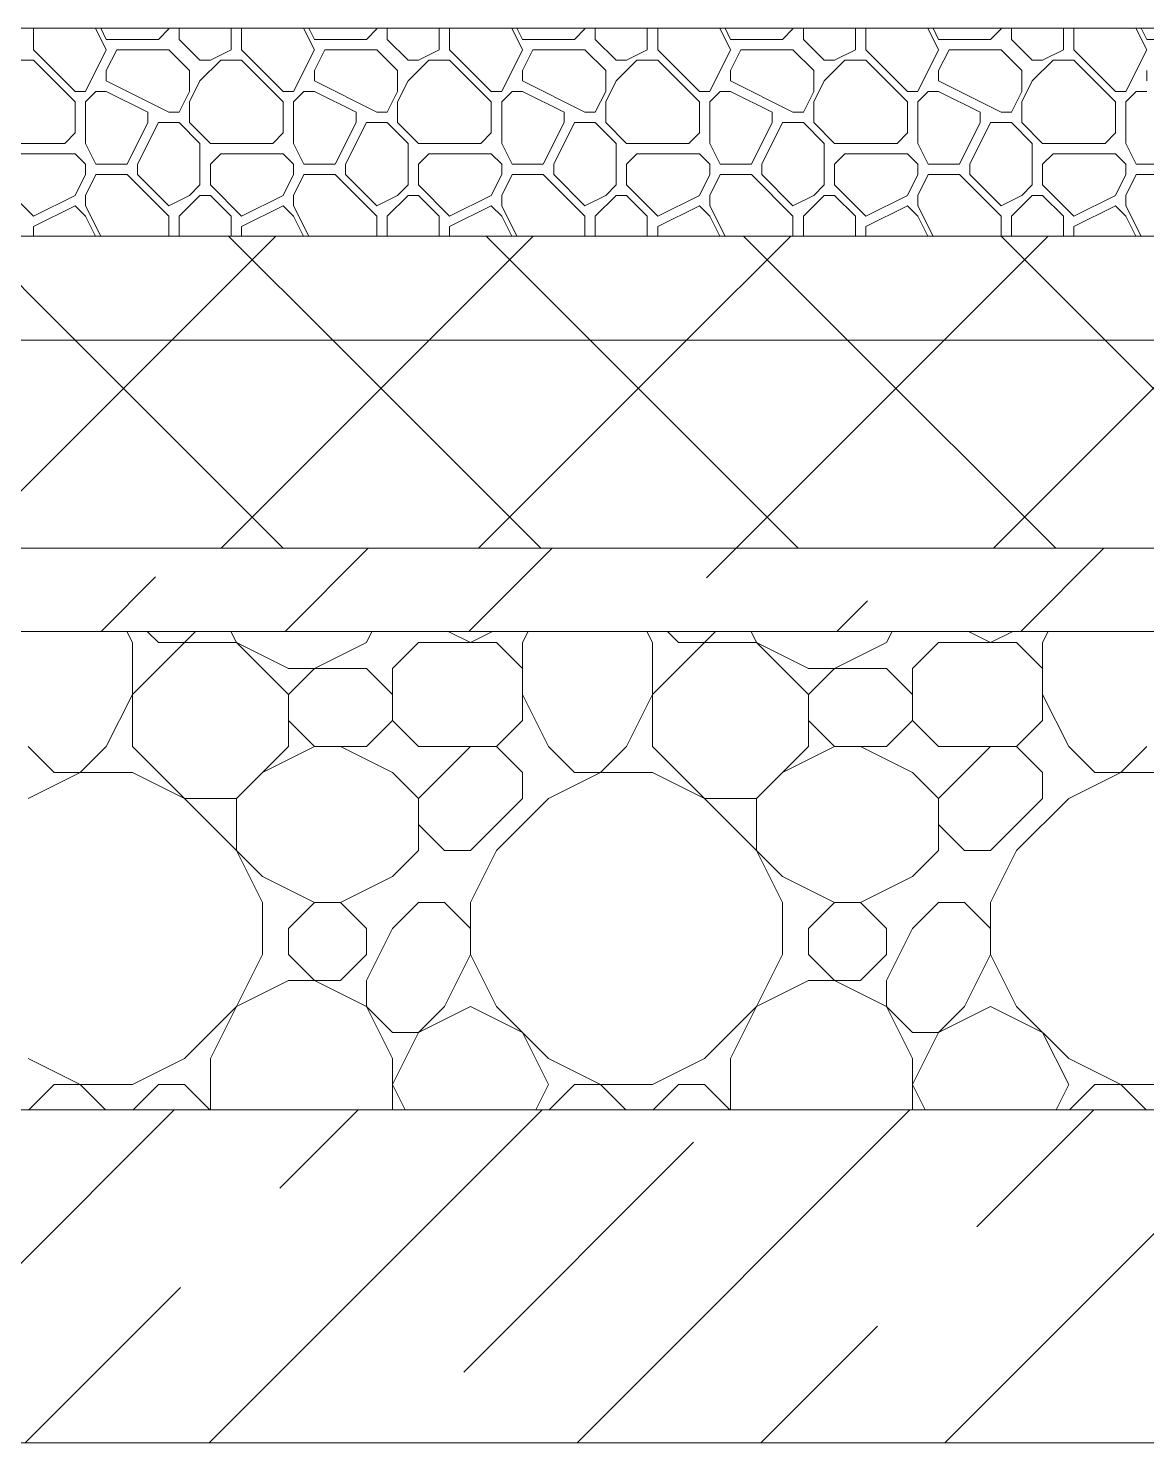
# Model space of a CAD drawing. Header units: millimetres. Extents: x 53645 to 137188, y 78097 to 135533.
# Drawn here: x 95323 to 95860, y 109600 to 110280 of the extents above; entities that cross this region are included whole.
import ezdxf

# ---------------------------------------------------------------- set-up
doc = ezdxf.new("R2010")
doc.units = ezdxf.units.MM
doc.layers.add('hatch', color=7, linetype='Continuous', lineweight=5)
doc.layers.add('Wall2', color=5, linetype='Continuous', lineweight=5)

msp = doc.modelspace()

# ---------------------------------------------------------------- linework, layer by layer
at = {"layer": 'hatch', "color": 251, "ltscale": 100}
for points in [[(95325.17, 110269.62), (95325.17, 110279.95)], [(95360.17, 110269.62), (95355.01, 110279.95)], [(95360.17, 110274.62), (95357.51, 110279.95)], [(95385.17, 110274.62), (95390.17, 110279.62)], [(95390.17, 110279.62), (95390.17, 110279.95)], [(95395.17, 110274.62), (95395.17, 110279.95)], [(95420.17, 110269.62), (95420.17, 110279.95)], [(95425.17, 110269.62), (95425.17, 110279.95)], [(95460.17, 110269.62), (95455.01, 110279.95)], [(95460.17, 110274.62), (95457.51, 110279.95)], [(95485.17, 110274.62), (95490.17, 110279.62)], [(95490.17, 110279.62), (95490.17, 110279.95)], [(95495.17, 110274.62), (95495.17, 110279.95)], [(95520.17, 110269.62), (95520.17, 110279.95)], [(95525.17, 110269.62), (95525.17, 110279.95)], [(95560.17, 110269.62), (95555.01, 110279.95)], [(95560.17, 110274.62), (95557.51, 110279.95)], [(95585.17, 110274.62), (95590.17, 110279.62)], [(95590.17, 110279.62), (95590.17, 110279.95)], [(95595.17, 110274.62), (95595.17, 110279.95)], [(95620.17, 110269.62), (95620.17, 110279.95)], [(95625.17, 110269.62), (95625.17, 110279.95)], [(95660.17, 110269.62), (95655.01, 110279.95)], [(95660.17, 110274.62), (95657.51, 110279.95)], [(95685.17, 110274.62), (95690.17, 110279.62)], [(95690.17, 110279.62), (95690.17, 110279.95)], [(95695.17, 110274.62), (95695.17, 110279.95)], [(95720.17, 110269.62), (95720.17, 110279.95)], [(95725.17, 110269.62), (95725.17, 110279.95)], [(95760.17, 110269.62), (95755.01, 110279.95)], [(95760.17, 110274.62), (95757.51, 110279.95)], [(95785.17, 110274.62), (95790.17, 110279.62)], [(95790.17, 110279.62), (95790.17, 110279.95)], [(95795.17, 110274.62), (95795.17, 110279.95)], [(95820.17, 110269.62), (95820.17, 110279.95)], [(95825.17, 110269.62), (95825.17, 110279.95)], [(95860.17, 110269.62), (95855.01, 110279.95)], [(95860.17, 110274.62), (95857.51, 110279.95)], [(95345.17, 110249.62), (95325.17, 110269.62)], [(95350.17, 110249.62), (95360.17, 110269.62)], [(95360.17, 110274.62), (95385.17, 110274.62)], [(95360.17, 110259.62), (95365.17, 110269.62)], [(95365.17, 110269.62), (95390.17, 110269.62)], [(95400.17, 110259.62), (95390.17, 110269.62)], [(95405.17, 110264.62), (95395.17, 110274.62)], [(95410.17, 110264.62), (95420.17, 110269.62)], [(95445.17, 110249.62), (95425.17, 110269.62)], [(95450.17, 110249.62), (95460.17, 110269.62)], [(95460.17, 110274.62), (95485.17, 110274.62)], [(95460.17, 110259.62), (95465.17, 110269.62)], [(95465.17, 110269.62), (95490.17, 110269.62)], [(95500.17, 110259.62), (95490.17, 110269.62)], [(95505.17, 110264.62), (95495.17, 110274.62)], [(95510.17, 110264.62), (95520.17, 110269.62)], [(95545.17, 110249.62), (95525.17, 110269.62)], [(95550.17, 110249.62), (95560.17, 110269.62)], [(95560.17, 110274.62), (95585.17, 110274.62)], [(95560.17, 110259.62), (95565.17, 110269.62)], [(95565.17, 110269.62), (95590.17, 110269.62)], [(95600.17, 110259.62), (95590.17, 110269.62)], [(95605.17, 110264.62), (95595.17, 110274.62)], [(95610.17, 110264.62), (95620.17, 110269.62)], [(95645.17, 110249.62), (95625.17, 110269.62)], [(95650.17, 110249.62), (95660.17, 110269.62)], [(95660.17, 110274.62), (95685.17, 110274.62)], [(95660.17, 110259.62), (95665.17, 110269.62)], [(95665.17, 110269.62), (95690.17, 110269.62)], [(95700.17, 110259.62), (95690.17, 110269.62)], [(95705.17, 110264.62), (95695.17, 110274.62)], [(95710.17, 110264.62), (95720.17, 110269.62)], [(95745.17, 110249.62), (95725.17, 110269.62)], [(95750.17, 110249.62), (95760.17, 110269.62)], [(95760.17, 110274.62), (95785.17, 110274.62)], [(95760.17, 110259.62), (95765.17, 110269.62)], [(95765.17, 110269.62), (95790.17, 110269.62)], [(95800.17, 110259.62), (95790.17, 110269.62)], [(95805.17, 110264.62), (95795.17, 110274.62)], [(95810.17, 110264.62), (95820.17, 110269.62)], [(95845.17, 110249.62), (95825.17, 110269.62)], [(95850.17, 110249.62), (95860.17, 110269.62)], [(95860.17, 110274.62), (95885.17, 110274.62)], [(95315.17, 110264.62), (95325.17, 110264.62)], [(95345.17, 110244.62), (95325.17, 110264.62)], [(95405.17, 110264.62), (95410.17, 110264.62)], [(95405.17, 110254.62), (95415.17, 110264.62)], [(95415.17, 110264.62), (95425.17, 110264.62)], [(95445.17, 110244.62), (95425.17, 110264.62)], [(95505.17, 110264.62), (95510.17, 110264.62)], [(95505.17, 110254.62), (95515.17, 110264.62)], [(95515.17, 110264.62), (95525.17, 110264.62)], [(95545.17, 110244.62), (95525.17, 110264.62)], [(95605.17, 110264.62), (95610.17, 110264.62)], [(95605.17, 110254.62), (95615.17, 110264.62)], [(95615.17, 110264.62), (95625.17, 110264.62)], [(95645.17, 110244.62), (95625.17, 110264.62)], [(95705.17, 110264.62), (95710.17, 110264.62)], [(95705.17, 110254.62), (95715.17, 110264.62)], [(95715.17, 110264.62), (95725.17, 110264.62)], [(95745.17, 110244.62), (95725.17, 110264.62)], [(95805.17, 110264.62), (95810.17, 110264.62)], [(95805.17, 110254.62), (95815.17, 110264.62)], [(95815.17, 110264.62), (95825.17, 110264.62)], [(95845.17, 110244.62), (95825.17, 110264.62)], [(95360.17, 110254.62), (95360.17, 110259.62)], [(95400.17, 110249.62), (95400.17, 110259.62)], [(95460.17, 110254.62), (95460.17, 110259.62)], [(95500.17, 110249.62), (95500.17, 110259.62)], [(95560.17, 110254.62), (95560.17, 110259.62)], [(95600.17, 110249.62), (95600.17, 110259.62)], [(95660.17, 110254.62), (95660.17, 110259.62)], [(95700.17, 110249.62), (95700.17, 110259.62)], [(95760.17, 110254.62), (95760.17, 110259.62)], [(95800.17, 110249.62), (95800.17, 110259.62)], [(95860.17, 110254.62), (95860.17, 110259.62)], [(95345.17, 110249.62), (95350.17, 110249.62)], [(95350.17, 110244.62), (95355.17, 110249.62)], [(95355.17, 110249.62), (95360.17, 110249.62)], [(95390.17, 110239.62), (95360.17, 110254.62)], [(95380.17, 110239.62), (95360.17, 110249.62)], [(95395.17, 110239.62), (95400.17, 110249.62)], [(95395.17, 110239.62), (95400.17, 110249.62)], [(95400.17, 110244.62), (95405.17, 110254.62)], [(95445.17, 110249.62), (95450.17, 110249.62)], [(95450.17, 110244.62), (95455.17, 110249.62)], [(95455.17, 110249.62), (95460.17, 110249.62)], [(95490.17, 110239.62), (95460.17, 110254.62)], [(95480.17, 110239.62), (95460.17, 110249.62)], [(95495.17, 110239.62), (95500.17, 110249.62)], [(95495.17, 110239.62), (95500.17, 110249.62)], [(95500.17, 110244.62), (95505.17, 110254.62)], [(95545.17, 110249.62), (95550.17, 110249.62)], [(95550.17, 110244.62), (95555.17, 110249.62)], [(95555.17, 110249.62), (95560.17, 110249.62)], [(95590.17, 110239.62), (95560.17, 110254.62)], [(95580.17, 110239.62), (95560.17, 110249.62)], [(95595.17, 110239.62), (95600.17, 110249.62)], [(95595.17, 110239.62), (95600.17, 110249.62)], [(95600.17, 110244.62), (95605.17, 110254.62)], [(95645.17, 110249.62), (95650.17, 110249.62)], [(95650.17, 110244.62), (95655.17, 110249.62)], [(95655.17, 110249.62), (95660.17, 110249.62)], [(95690.17, 110239.62), (95660.17, 110254.62)], [(95680.17, 110239.62), (95660.17, 110249.62)], [(95695.17, 110239.62), (95700.17, 110249.62)], [(95695.17, 110239.62), (95700.17, 110249.62)], [(95700.17, 110244.62), (95705.17, 110254.62)], [(95745.17, 110249.62), (95750.17, 110249.62)], [(95750.17, 110244.62), (95755.17, 110249.62)], [(95755.17, 110249.62), (95760.17, 110249.62)], [(95790.17, 110239.62), (95760.17, 110254.62)], [(95780.17, 110239.62), (95760.17, 110249.62)], [(95795.17, 110239.62), (95800.17, 110249.62)], [(95795.17, 110239.62), (95800.17, 110249.62)], [(95800.17, 110244.62), (95805.17, 110254.62)], [(95845.17, 110249.62), (95850.17, 110249.62)], [(95850.17, 110244.62), (95855.17, 110249.62)], [(95855.17, 110249.62), (95860.17, 110249.62)], [(95345.17, 110229.62), (95345.17, 110244.62)], [(95350.17, 110224.62), (95350.17, 110244.62)], [(95400.17, 110234.62), (95400.17, 110244.62)], [(95445.17, 110229.62), (95445.17, 110244.62)], [(95450.17, 110224.62), (95450.17, 110244.62)], [(95500.17, 110234.62), (95500.17, 110244.62)], [(95545.17, 110229.62), (95545.17, 110244.62)], [(95550.17, 110224.62), (95550.17, 110244.62)], [(95600.17, 110234.62), (95600.17, 110244.62)], [(95645.17, 110229.62), (95645.17, 110244.62)], [(95650.17, 110224.62), (95650.17, 110244.62)], [(95700.17, 110234.62), (95700.17, 110244.62)], [(95745.17, 110229.62), (95745.17, 110244.62)], [(95750.17, 110224.62), (95750.17, 110244.62)], [(95800.17, 110234.62), (95800.17, 110244.62)], [(95845.17, 110229.62), (95845.17, 110244.62)], [(95850.17, 110224.62), (95850.17, 110244.62)], [(95380.17, 110234.62), (95380.17, 110239.62)], [(95390.17, 110239.62), (95395.17, 110239.62)], [(95480.17, 110234.62), (95480.17, 110239.62)], [(95490.17, 110239.62), (95495.17, 110239.62)], [(95580.17, 110234.62), (95580.17, 110239.62)], [(95590.17, 110239.62), (95595.17, 110239.62)], [(95680.17, 110234.62), (95680.17, 110239.62)], [(95690.17, 110239.62), (95695.17, 110239.62)], [(95780.17, 110234.62), (95780.17, 110239.62)], [(95790.17, 110239.62), (95795.17, 110239.62)], [(95340.17, 110224.62), (95345.17, 110229.62)], [(95370.17, 110214.62), (95380.17, 110234.62)], [(95375.17, 110214.62), (95385.17, 110234.62)], [(95385.17, 110234.62), (95395.17, 110234.62)], [(95405.17, 110224.62), (95395.17, 110234.62)], [(95410.17, 110224.62), (95400.17, 110234.62)], [(95440.17, 110224.62), (95445.17, 110229.62)], [(95470.17, 110214.62), (95480.17, 110234.62)], [(95475.17, 110214.62), (95485.17, 110234.62)], [(95485.17, 110234.62), (95495.17, 110234.62)], [(95505.17, 110224.62), (95495.17, 110234.62)], [(95510.17, 110224.62), (95500.17, 110234.62)], [(95540.17, 110224.62), (95545.17, 110229.62)], [(95570.17, 110214.62), (95580.17, 110234.62)], [(95575.17, 110214.62), (95585.17, 110234.62)], [(95585.17, 110234.62), (95595.17, 110234.62)], [(95605.17, 110224.62), (95595.17, 110234.62)], [(95610.17, 110224.62), (95600.17, 110234.62)], [(95640.17, 110224.62), (95645.17, 110229.62)], [(95670.17, 110214.62), (95680.17, 110234.62)], [(95675.17, 110214.62), (95685.17, 110234.62)], [(95685.17, 110234.62), (95695.17, 110234.62)], [(95705.17, 110224.62), (95695.17, 110234.62)], [(95710.17, 110224.62), (95700.17, 110234.62)], [(95740.17, 110224.62), (95745.17, 110229.62)], [(95770.17, 110214.62), (95780.17, 110234.62)], [(95775.17, 110214.62), (95785.17, 110234.62)], [(95785.17, 110234.62), (95795.17, 110234.62)], [(95805.17, 110224.62), (95795.17, 110234.62)], [(95810.17, 110224.62), (95800.17, 110234.62)], [(95840.17, 110224.62), (95845.17, 110229.62)], [(95310.17, 110224.62), (95340.17, 110224.62)], [(95355.17, 110214.62), (95350.17, 110224.62)], [(95405.17, 110204.62), (95405.17, 110224.62)], [(95410.17, 110224.62), (95440.17, 110224.62)], [(95455.17, 110214.62), (95450.17, 110224.62)], [(95505.17, 110204.62), (95505.17, 110224.62)], [(95510.17, 110224.62), (95540.17, 110224.62)], [(95555.17, 110214.62), (95550.17, 110224.62)], [(95605.17, 110204.62), (95605.17, 110224.62)], [(95610.17, 110224.62), (95640.17, 110224.62)], [(95655.17, 110214.62), (95650.17, 110224.62)], [(95705.17, 110204.62), (95705.17, 110224.62)], [(95710.17, 110224.62), (95740.17, 110224.62)], [(95755.17, 110214.62), (95750.17, 110224.62)], [(95805.17, 110204.62), (95805.17, 110224.62)], [(95810.17, 110224.62), (95840.17, 110224.62)], [(95855.17, 110214.62), (95850.17, 110224.62)], [(95315.17, 110219.62), (95345.17, 110219.62)], [(95350.17, 110214.62), (95345.17, 110219.62)], [(95350.17, 110209.62), (95350.17, 110214.62)], [(95355.17, 110214.62), (95370.17, 110214.62)], [(95375.17, 110209.62), (95375.17, 110214.62)], [(95410.17, 110214.62), (95415.17, 110219.62)], [(95410.17, 110204.62), (95410.17, 110214.62)], [(95415.17, 110219.62), (95445.17, 110219.62)], [(95450.17, 110214.62), (95445.17, 110219.62)], [(95450.17, 110209.62), (95450.17, 110214.62)], [(95455.17, 110214.62), (95470.17, 110214.62)], [(95475.17, 110209.62), (95475.17, 110214.62)], [(95510.17, 110214.62), (95515.17, 110219.62)], [(95510.17, 110204.62), (95510.17, 110214.62)], [(95515.17, 110219.62), (95545.17, 110219.62)], [(95550.17, 110214.62), (95545.17, 110219.62)], [(95550.17, 110209.62), (95550.17, 110214.62)], [(95555.17, 110214.62), (95570.17, 110214.62)], [(95575.17, 110209.62), (95575.17, 110214.62)], [(95610.17, 110214.62), (95615.17, 110219.62)], [(95610.17, 110204.62), (95610.17, 110214.62)], [(95615.17, 110219.62), (95645.17, 110219.62)], [(95650.17, 110214.62), (95645.17, 110219.62)], [(95650.17, 110209.62), (95650.17, 110214.62)], [(95655.17, 110214.62), (95670.17, 110214.62)], [(95675.17, 110209.62), (95675.17, 110214.62)], [(95710.17, 110214.62), (95715.17, 110219.62)], [(95710.17, 110204.62), (95710.17, 110214.62)], [(95715.17, 110219.62), (95745.17, 110219.62)], [(95750.17, 110214.62), (95745.17, 110219.62)], [(95750.17, 110209.62), (95750.17, 110214.62)], [(95755.17, 110214.62), (95770.17, 110214.62)], [(95775.17, 110209.62), (95775.17, 110214.62)], [(95810.17, 110214.62), (95815.17, 110219.62)], [(95810.17, 110204.62), (95810.17, 110214.62)], [(95815.17, 110219.62), (95845.17, 110219.62)], [(95850.17, 110214.62), (95845.17, 110219.62)], [(95850.17, 110209.62), (95850.17, 110214.62)], [(95855.17, 110214.62), (95870.17, 110214.62)], [(95345.17, 110199.62), (95350.17, 110209.62)], [(95350.17, 110199.62), (95355.17, 110209.62)], [(95355.17, 110209.62), (95370.17, 110209.62)], [(95390.17, 110189.62), (95370.17, 110209.62)], [(95390.17, 110194.62), (95375.17, 110209.62)], [(95445.17, 110199.62), (95450.17, 110209.62)], [(95450.17, 110199.62), (95455.17, 110209.62)], [(95455.17, 110209.62), (95470.17, 110209.62)], [(95490.17, 110189.62), (95470.17, 110209.62)], [(95490.17, 110194.62), (95475.17, 110209.62)], [(95545.17, 110199.62), (95550.17, 110209.62)], [(95550.17, 110199.62), (95555.17, 110209.62)], [(95555.17, 110209.62), (95570.17, 110209.62)], [(95590.17, 110189.62), (95570.17, 110209.62)], [(95590.17, 110194.62), (95575.17, 110209.62)], [(95645.17, 110199.62), (95650.17, 110209.62)], [(95650.17, 110199.62), (95655.17, 110209.62)], [(95655.17, 110209.62), (95670.17, 110209.62)], [(95690.17, 110189.62), (95670.17, 110209.62)], [(95690.17, 110194.62), (95675.17, 110209.62)], [(95745.17, 110199.62), (95750.17, 110209.62)], [(95750.17, 110199.62), (95755.17, 110209.62)], [(95755.17, 110209.62), (95770.17, 110209.62)], [(95790.17, 110189.62), (95770.17, 110209.62)], [(95790.17, 110194.62), (95775.17, 110209.62)], [(95845.17, 110199.62), (95850.17, 110209.62)], [(95850.17, 110199.62), (95855.17, 110209.62)], [(95855.17, 110209.62), (95870.17, 110209.62)], [(95325.17, 110189.62), (95310.17, 110204.62)], [(95400.17, 110199.62), (95405.17, 110204.62)], [(95425.17, 110189.62), (95410.17, 110204.62)], [(95500.17, 110199.62), (95505.17, 110204.62)], [(95525.17, 110189.62), (95510.17, 110204.62)], [(95600.17, 110199.62), (95605.17, 110204.62)], [(95625.17, 110189.62), (95610.17, 110204.62)], [(95700.17, 110199.62), (95705.17, 110204.62)], [(95725.17, 110189.62), (95710.17, 110204.62)], [(95800.17, 110199.62), (95805.17, 110204.62)], [(95825.17, 110189.62), (95810.17, 110204.62)], [(95325.17, 110189.62), (95345.17, 110199.62)], [(95325.17, 110184.62), (95345.17, 110194.62)], [(95350.17, 110189.62), (95345.17, 110194.62)], [(95350.17, 110194.62), (95350.17, 110199.62)], [(95357.51, 110179.95), (95350.17, 110194.62)], [(95390.17, 110194.62), (95400.17, 110199.62)], [(95395.17, 110189.62), (95405.17, 110199.62)], [(95405.17, 110199.62), (95410.17, 110199.62)], [(95420.17, 110189.62), (95410.17, 110199.62)], [(95425.17, 110189.62), (95445.17, 110199.62)], [(95425.17, 110184.62), (95445.17, 110194.62)], [(95450.17, 110189.62), (95445.17, 110194.62)], [(95450.17, 110194.62), (95450.17, 110199.62)], [(95457.51, 110179.95), (95450.17, 110194.62)], [(95490.17, 110194.62), (95500.17, 110199.62)], [(95495.17, 110189.62), (95505.17, 110199.62)], [(95505.17, 110199.62), (95510.17, 110199.62)], [(95520.17, 110189.62), (95510.17, 110199.62)], [(95525.17, 110189.62), (95545.17, 110199.62)], [(95525.17, 110184.62), (95545.17, 110194.62)], [(95550.17, 110189.62), (95545.17, 110194.62)], [(95550.17, 110194.62), (95550.17, 110199.62)], [(95557.51, 110179.95), (95550.17, 110194.62)], [(95590.17, 110194.62), (95600.17, 110199.62)], [(95595.17, 110189.62), (95605.17, 110199.62)], [(95605.17, 110199.62), (95610.17, 110199.62)], [(95620.17, 110189.62), (95610.17, 110199.62)], [(95625.17, 110189.62), (95645.17, 110199.62)], [(95625.17, 110184.62), (95645.17, 110194.62)], [(95650.17, 110189.62), (95645.17, 110194.62)], [(95650.17, 110194.62), (95650.17, 110199.62)], [(95657.51, 110179.95), (95650.17, 110194.62)], [(95690.17, 110194.62), (95700.17, 110199.62)], [(95695.17, 110189.62), (95705.17, 110199.62)], [(95705.17, 110199.62), (95710.17, 110199.62)], [(95720.17, 110189.62), (95710.17, 110199.62)], [(95725.17, 110189.62), (95745.17, 110199.62)], [(95725.17, 110184.62), (95745.17, 110194.62)], [(95750.17, 110189.62), (95745.17, 110194.62)], [(95750.17, 110194.62), (95750.17, 110199.62)], [(95757.51, 110179.95), (95750.17, 110194.62)], [(95790.17, 110194.62), (95800.17, 110199.62)], [(95795.17, 110189.62), (95805.17, 110199.62)], [(95805.17, 110199.62), (95810.17, 110199.62)], [(95820.17, 110189.62), (95810.17, 110199.62)], [(95825.17, 110189.62), (95845.17, 110199.62)], [(95825.17, 110184.62), (95845.17, 110194.62)], [(95850.17, 110189.62), (95845.17, 110194.62)], [(95850.17, 110194.62), (95850.17, 110199.62)], [(95857.51, 110179.95), (95850.17, 110194.62)], [(95355.01, 110179.95), (95350.17, 110189.62)], [(95390.17, 110179.95), (95390.17, 110189.62)], [(95395.17, 110179.95), (95395.17, 110189.62)], [(95420.17, 110179.95), (95420.17, 110189.62)], [(95455.01, 110179.95), (95450.17, 110189.62)], [(95490.17, 110179.95), (95490.17, 110189.62)], [(95495.17, 110179.95), (95495.17, 110189.62)], [(95520.17, 110179.95), (95520.17, 110189.62)], [(95555.01, 110179.95), (95550.17, 110189.62)], [(95590.17, 110179.95), (95590.17, 110189.62)], [(95595.17, 110179.95), (95595.17, 110189.62)], [(95620.17, 110179.95), (95620.17, 110189.62)], [(95655.01, 110179.95), (95650.17, 110189.62)], [(95690.17, 110179.95), (95690.17, 110189.62)], [(95695.17, 110179.95), (95695.17, 110189.62)], [(95720.17, 110179.95), (95720.17, 110189.62)], [(95755.01, 110179.95), (95750.17, 110189.62)], [(95790.17, 110179.95), (95790.17, 110189.62)], [(95795.17, 110179.95), (95795.17, 110189.62)], [(95820.17, 110179.95), (95820.17, 110189.62)], [(95855.01, 110179.95), (95850.17, 110189.62)], [(95325.17, 110179.95), (95325.17, 110184.62)], [(95425.17, 110179.95), (95425.17, 110184.62)], [(95525.17, 110179.95), (95525.17, 110184.62)], [(95625.17, 110179.95), (95625.17, 110184.62)], [(95725.17, 110179.95), (95725.17, 110184.62)], [(95825.17, 110179.95), (95825.17, 110184.62)], [(100108.85, 110179.95), (91278.85, 110179.95)], [(91278.85, 110179.95), (100108.85, 110179.95)], [(100108.85, 110129.95), (91278.85, 110129.95)], [(91278.85, 110129.95), (100108.85, 110129.95)], [(100108.85, 110029.95), (91278.85, 110029.95)], [(91278.85, 110029.95), (100108.85, 110029.95)], [(100108.85, 109989.95), (91278.85, 109989.95)], [(91278.85, 109989.95), (100108.85, 109989.95)], [(91368.85, 109759.95), (100018.85, 109759.95)], [(96418.85, 109759.95), (91368.85, 109759.95)]]:
    msp.add_lwpolyline(points, dxfattribs=at)
at = {"layer": 'hatch', "color": 251, "lineweight": 5, "ltscale": 100}
for points in [[(95345.22, 110129.95), (95295.22, 110179.95)], [(95391.59, 110129.95), (95441.59, 110179.95)], [(95468.96, 110129.95), (95418.96, 110179.95)], [(95515.34, 110129.95), (95565.34, 110179.95)], [(95592.71, 110129.95), (95542.71, 110179.95)], [(95639.08, 110129.95), (95689.08, 110179.95)], [(95716.45, 110129.95), (95666.45, 110179.95)], [(95762.83, 110129.95), (95812.83, 110179.95)], [(95840.19, 110129.95), (95790.19, 110179.95)]]:
    msp.add_lwpolyline(points, dxfattribs=at)
at = {"layer": 'hatch', "color": 251, "lineweight": 9, "ltscale": 100}
for points in [[(95291.59, 110029.95), (95391.59, 110129.95)], [(95445.22, 110029.95), (95345.22, 110129.95)], [(95415.34, 110029.95), (95515.34, 110129.95)], [(95568.96, 110029.95), (95468.96, 110129.95)], [(95539.08, 110029.95), (95639.08, 110129.95)], [(95692.71, 110029.95), (95592.71, 110129.95)], [(95662.83, 110029.95), (95762.83, 110129.95)], [(95816.45, 110029.95), (95716.45, 110129.95)], [(95786.57, 110029.95), (95886.57, 110129.95)], [(95940.19, 110029.95), (95840.19, 110129.95)], [(95446.05, 109989.95), (95486.05, 110029.95)], [(95534.44, 109989.95), (95574.44, 110029.95)], [(95648.6, 110015.72), (95662.83, 110029.95)], [(95799.6, 109989.95), (95839.6, 110029.95)], [(95357.66, 109989.95), (95383.87, 110016.17)], [(95711.21, 109989.95), (95725.94, 110004.68)], [(95372.67, 109984.62), (95370.01, 109989.95)], [(95372.67, 109959.62), (95403, 109989.95)], [(95372.67, 109934.62), (95372.67, 109984.62)], [(95385.17, 109984.62), (95379.84, 109989.95)], [(95385.17, 109984.62), (95422.67, 109984.62)], [(95422.67, 109984.62), (95420.01, 109989.95)], [(95447.67, 109959.62), (95422.67, 109984.62)], [(95447.67, 109972.12), (95422.67, 109984.62)], [(95460.17, 109972.12), (95485.17, 109984.62)], [(95485.17, 109984.62), (95487.84, 109989.95)], [(95497.67, 109972.12), (95510.17, 109984.62)], [(95510.17, 109984.62), (95547.67, 109984.62)], [(95535.17, 109984.62), (95524.51, 109989.95)], [(95535.17, 109984.62), (95545.83, 109989.95)], [(95560.17, 109972.12), (95547.67, 109984.62)], [(95560.17, 109984.62), (95562.84, 109989.95)], [(95560.17, 109947.12), (95560.17, 109984.62)], [(95622.67, 109984.62), (95620.01, 109989.95)], [(95622.67, 109959.62), (95653, 109989.95)], [(95622.67, 109934.62), (95622.67, 109984.62)], [(95635.17, 109984.62), (95629.84, 109989.95)], [(95635.17, 109984.62), (95672.67, 109984.62)], [(95672.67, 109984.62), (95670.01, 109989.95)], [(95697.67, 109959.62), (95672.67, 109984.62)], [(95697.67, 109972.12), (95672.67, 109984.62)], [(95710.17, 109972.12), (95735.17, 109984.62)], [(95735.17, 109984.62), (95737.84, 109989.95)], [(95747.67, 109972.12), (95760.17, 109984.62)], [(95760.17, 109984.62), (95797.67, 109984.62)], [(95785.17, 109984.62), (95774.51, 109989.95)], [(95785.17, 109984.62), (95795.83, 109989.95)], [(95810.17, 109972.12), (95797.67, 109984.62)], [(95810.17, 109984.62), (95812.84, 109989.95)], [(95810.17, 109947.12), (95810.17, 109984.62)], [(95447.67, 109972.12), (95485.17, 109972.12)], [(95447.67, 109959.62), (95460.17, 109972.12)], [(95497.67, 109959.62), (95485.17, 109972.12)], [(95497.67, 109947.12), (95497.67, 109972.12)], [(95697.67, 109972.12), (95735.17, 109972.12)], [(95697.67, 109959.62), (95710.17, 109972.12)], [(95747.67, 109959.62), (95735.17, 109972.12)], [(95747.67, 109947.12), (95747.67, 109972.12)], [(95360.17, 109934.62), (95372.67, 109959.62)], [(95447.67, 109934.62), (95447.67, 109959.62)], [(95572.67, 109934.62), (95560.17, 109959.62)], [(95610.17, 109934.62), (95622.67, 109959.62)], [(95697.67, 109934.62), (95697.67, 109959.62)], [(95822.67, 109934.62), (95810.17, 109959.62)], [(95460.17, 109934.62), (95447.67, 109947.12)], [(95485.17, 109934.62), (95497.67, 109947.12)], [(95510.17, 109934.62), (95497.67, 109947.12)], [(95547.67, 109934.62), (95560.17, 109947.12)], [(95710.17, 109934.62), (95697.67, 109947.12)], [(95735.17, 109934.62), (95747.67, 109947.12)], [(95760.17, 109934.62), (95747.67, 109947.12)], [(95797.67, 109934.62), (95810.17, 109947.12)], [(95335.17, 109922.12), (95322.67, 109934.62)], [(95347.67, 109922.12), (95360.17, 109934.62)], [(95435.17, 109872.12), (95372.67, 109934.62)], [(95422.67, 109909.62), (95447.67, 109934.62)], [(95435.17, 109922.12), (95460.17, 109934.62)], [(95460.17, 109934.62), (95485.17, 109934.62)], [(95497.67, 109922.12), (95472.67, 109934.62)], [(95510.17, 109934.62), (95547.67, 109934.62)], [(95510.17, 109909.62), (95535.17, 109934.62)], [(95560.17, 109922.12), (95547.67, 109934.62)], [(95585.17, 109922.12), (95572.67, 109934.62)], [(95597.67, 109922.12), (95610.17, 109934.62)], [(95685.17, 109872.12), (95622.67, 109934.62)], [(95672.67, 109909.62), (95697.67, 109934.62)], [(95685.17, 109922.12), (95710.17, 109934.62)], [(95710.17, 109934.62), (95735.17, 109934.62)], [(95747.67, 109922.12), (95722.67, 109934.62)], [(95760.17, 109934.62), (95797.67, 109934.62)], [(95760.17, 109909.62), (95785.17, 109934.62)], [(95810.17, 109922.12), (95797.67, 109934.62)], [(95835.17, 109922.12), (95822.67, 109934.62)], [(95847.67, 109922.12), (95860.17, 109934.62)], [(95322.67, 109909.62), (95347.67, 109922.12)], [(95335.17, 109922.12), (95372.67, 109922.12)], [(95397.67, 109909.62), (95372.67, 109922.12)], [(95510.17, 109909.62), (95497.67, 109922.12)], [(95560.17, 109909.62), (95560.17, 109922.12)], [(95572.67, 109909.62), (95597.67, 109922.12)], [(95585.17, 109922.12), (95622.67, 109922.12)], [(95647.67, 109909.62), (95622.67, 109922.12)], [(95760.17, 109909.62), (95747.67, 109922.12)], [(95810.17, 109909.62), (95810.17, 109922.12)], [(95822.67, 109909.62), (95847.67, 109922.12)], [(95835.17, 109922.12), (95872.67, 109922.12)], [(95397.67, 109909.62), (95422.67, 109909.62)], [(95422.67, 109884.62), (95422.67, 109909.62)], [(95510.17, 109884.62), (95510.17, 109909.62)], [(95535.17, 109884.62), (95560.17, 109909.62)], [(95547.67, 109884.62), (95572.67, 109909.62)], [(95647.67, 109909.62), (95672.67, 109909.62)], [(95672.67, 109884.62), (95672.67, 109909.62)], [(95760.17, 109884.62), (95760.17, 109909.62)], [(95785.17, 109884.62), (95810.17, 109909.62)], [(95797.67, 109884.62), (95822.67, 109909.62)], [(95522.67, 109884.62), (95510.17, 109897.12)], [(95772.67, 109884.62), (95760.17, 109897.12)], [(95435.17, 109859.62), (95422.67, 109884.62)], [(95497.67, 109872.12), (95510.17, 109884.62)], [(95522.67, 109884.62), (95535.17, 109884.62)], [(95547.67, 109884.62), (95535.17, 109859.62)], [(95685.17, 109859.62), (95672.67, 109884.62)], [(95747.67, 109872.12), (95760.17, 109884.62)], [(95772.67, 109884.62), (95785.17, 109884.62)], [(95797.67, 109884.62), (95785.17, 109859.62)], [(95460.17, 109859.62), (95435.17, 109872.12)], [(95472.67, 109859.62), (95497.67, 109872.12)], [(95710.17, 109859.62), (95685.17, 109872.12)], [(95722.67, 109859.62), (95747.67, 109872.12)], [(95435.17, 109834.62), (95435.17, 109859.62)], [(95447.67, 109847.12), (95460.17, 109859.62)], [(95460.17, 109859.62), (95472.67, 109859.62)], [(95485.17, 109847.12), (95472.67, 109859.62)], [(95497.67, 109847.12), (95510.17, 109859.62)], [(95510.17, 109859.62), (95522.67, 109859.62)], [(95535.17, 109847.12), (95522.67, 109859.62)], [(95535.17, 109834.62), (95535.17, 109859.62)], [(95685.17, 109834.62), (95685.17, 109859.62)], [(95697.67, 109847.12), (95710.17, 109859.62)], [(95710.17, 109859.62), (95722.67, 109859.62)], [(95735.17, 109847.12), (95722.67, 109859.62)], [(95747.67, 109847.12), (95760.17, 109859.62)], [(95760.17, 109859.62), (95772.67, 109859.62)], [(95785.17, 109847.12), (95772.67, 109859.62)], [(95785.17, 109834.62), (95785.17, 109859.62)], [(95447.67, 109834.62), (95447.67, 109847.12)], [(95485.17, 109834.62), (95485.17, 109847.12)], [(95485.17, 109822.12), (95497.67, 109847.12)], [(95697.67, 109834.62), (95697.67, 109847.12)], [(95735.17, 109834.62), (95735.17, 109847.12)], [(95735.17, 109822.12), (95747.67, 109847.12)], [(95410.17, 109784.62), (95435.17, 109834.62)], [(95460.17, 109822.12), (95447.67, 109834.62)], [(95472.67, 109822.12), (95485.17, 109834.62)], [(95522.67, 109809.62), (95535.17, 109834.62)], [(95547.67, 109809.62), (95535.17, 109834.62)], [(95660.17, 109784.62), (95685.17, 109834.62)], [(95710.17, 109822.12), (95697.67, 109834.62)], [(95722.67, 109822.12), (95735.17, 109834.62)], [(95772.67, 109809.62), (95785.17, 109834.62)], [(95797.67, 109809.62), (95785.17, 109834.62)], [(95422.67, 109809.62), (95447.67, 109822.12)], [(95447.67, 109822.12), (95472.67, 109822.12)], [(95485.17, 109809.62), (95460.17, 109822.12)], [(95485.17, 109809.62), (95485.17, 109822.12)], [(95672.67, 109809.62), (95697.67, 109822.12)], [(95697.67, 109822.12), (95722.67, 109822.12)], [(95735.17, 109809.62), (95710.17, 109822.12)], [(95735.17, 109809.62), (95735.17, 109822.12)], [(95397.67, 109784.62), (95422.67, 109809.62)], [(95497.67, 109797.12), (95485.17, 109809.62)], [(95497.67, 109784.62), (95485.17, 109809.62)], [(95510.17, 109797.12), (95522.67, 109809.62)], [(95510.17, 109797.12), (95535.17, 109809.62)], [(95560.17, 109797.12), (95535.17, 109809.62)], [(95560.17, 109797.12), (95535.17, 109809.62)], [(95572.67, 109784.62), (95547.67, 109809.62)], [(95647.67, 109784.62), (95672.67, 109809.62)], [(95747.67, 109797.12), (95735.17, 109809.62)], [(95747.67, 109784.62), (95735.17, 109809.62)], [(95760.17, 109797.12), (95772.67, 109809.62)], [(95760.17, 109797.12), (95785.17, 109809.62)], [(95810.17, 109797.12), (95785.17, 109809.62)], [(95810.17, 109797.12), (95785.17, 109809.62)], [(95822.67, 109784.62), (95797.67, 109809.62)], [(95497.67, 109797.12), (95510.17, 109797.12)], [(95497.67, 109772.12), (95510.17, 109797.12)], [(95572.67, 109772.12), (95560.17, 109797.12)], [(95747.67, 109797.12), (95760.17, 109797.12)], [(95747.67, 109772.12), (95760.17, 109797.12)], [(95822.67, 109772.12), (95810.17, 109797.12)], [(95347.67, 109772.12), (95322.67, 109784.62)], [(95372.67, 109772.12), (95397.67, 109784.62)], [(95410.17, 109759.95), (95410.17, 109784.62)], [(95497.67, 109759.95), (95497.67, 109784.62)], [(95597.67, 109772.12), (95572.67, 109784.62)], [(95622.67, 109772.12), (95647.67, 109784.62)], [(95660.17, 109759.95), (95660.17, 109784.62)], [(95747.67, 109759.95), (95747.67, 109784.62)], [(95847.67, 109772.12), (95822.67, 109784.62)], [(95323, 109759.95), (95335.17, 109772.12)], [(95335.17, 109772.12), (95372.67, 109772.12)], [(95359.84, 109759.95), (95347.67, 109772.12)], [(95373, 109759.95), (95385.17, 109772.12)], [(95385.17, 109772.12), (95397.67, 109772.12)], [(95409.84, 109759.95), (95397.67, 109772.12)], [(95503.76, 109759.95), (95497.67, 109772.12)], [(95566.59, 109759.95), (95572.67, 109772.12)], [(95573, 109759.95), (95585.17, 109772.12)], [(95585.17, 109772.12), (95622.67, 109772.12)], [(95609.84, 109759.95), (95597.67, 109772.12)], [(95623, 109759.95), (95635.17, 109772.12)], [(95635.17, 109772.12), (95647.67, 109772.12)], [(95659.84, 109759.95), (95647.67, 109772.12)], [(95753.76, 109759.95), (95747.67, 109772.12)], [(95816.59, 109759.95), (95822.67, 109772.12)], [(95823, 109759.95), (95835.17, 109772.12)], [(95835.17, 109772.12), (95872.67, 109772.12)], [(95859.84, 109759.95), (95847.67, 109772.12)]]:
    msp.add_lwpolyline(points, dxfattribs=at)
at = {"layer": 'hatch', "color": 251, "lineweight": 0, "ltscale": 100}
for points in [[(95232.83, 109599.95), (95392.83, 109759.95)], [(95409.6, 109599.95), (95569.6, 109759.95)], [(95443.54, 109722.28), (95481.21, 109759.95)], [(95586.38, 109599.95), (95746.38, 109759.95)], [(95763.16, 109599.95), (95923.16, 109759.95)], [(95778.53, 109703.71), (95834.77, 109759.95)], [(95531.92, 109633.89), (95642.41, 109744.37)], [(95321.21, 109599.95), (95395.81, 109674.55)], [(95674.77, 109599.95), (95730.8, 109655.98)]]:
    msp.add_lwpolyline(points, dxfattribs=at)
at = {"layer": 'Wall2', "lineweight": 20, "ltscale": 50}
msp.add_lwpolyline([(91278.85, 110279.95), (100108.85, 110279.95)], dxfattribs=at)
at = {"layer": 'Wall2', "ltscale": 50}
msp.add_lwpolyline([(96418.85, 109599.95), (95148.85, 109599.95)], dxfattribs=at)

doc.saveas('drawing.dxf')
